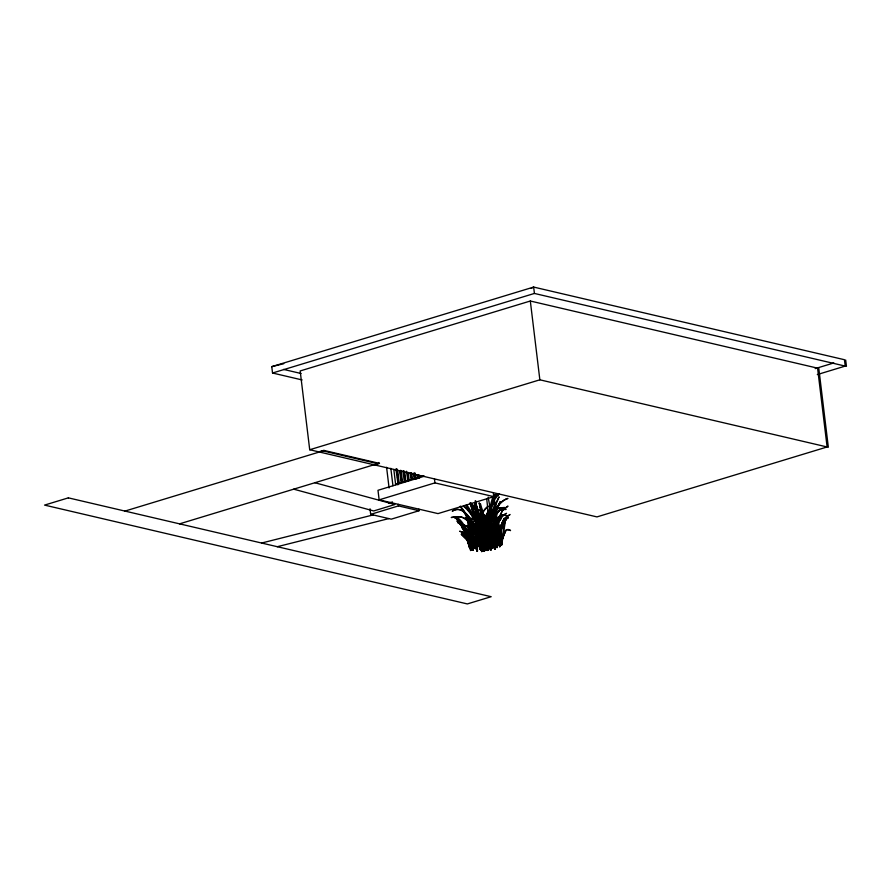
<?xml version="1.0" encoding="UTF-8"?>
<svg xmlns="http://www.w3.org/2000/svg" width="891" height="891" viewBox="0 0 891 891"><rect width="100%" height="100%" fill="white"/><g stroke="black" fill="none" stroke-linecap="round" stroke-linejoin="round"><path stroke-width="1.34" d="M480.316 533.475L480.483 545.827L475.705 521.28M470.793 523.886L471.551 538.855M476.518 540.547L477.431 551.34L477.442 537.373M489.304 521.313L488.725 531.136M488.747 543.788L488.424 550.115L485.305 543.51M497.2 541.717L496.721 547.564L494.717 536.505M460.357 506.244L467.174 516.357L477.543 536.46L481.897 546.985L481.719 551.551L483.078 542.92M484.537 523.128L484.114 520.489L483.457 525.857M484.693 544.924L484.671 550.705L485.283 545.08M493.001 530.68L494.282 509.207L491.91 517.949L491.264 527.661M481.864 546.473L481.842 551.562L482.22 546.929M491.008 526.737L491.075 524.131M491.264 530.802L491.32 544.746L488.624 530.178M480.739 544.724L480.472 549.758L479.57 537.785M488.546 539.779L488.079 548.533L487.811 540.503M477.008 537.618L477.331 551.317L477.275 539.155M497.245 539.2L497.39 535.291M484.259 543.031L484.671 550.705L484.693 545.492M488.791 534.433L489.371 528.174L489.593 534.678M492.823 534.678L491.765 548.076L491.531 544.201M480.672 542.819L480.472 549.758L481.129 546.216M487.789 525.133L488.546 518.339M487.032 550.103L484.659 545.704M477.442 528.151L477.598 525.813M483.646 530.691C484.013 564.916 484.348 536.415 485.84 526.135M486.419 541.171L486.174 548.032L484.192 539.189M475.683 540.87C476.852 563.535 470.147 527.539 463.799 526.403M475.705 541.082L475.204 548.544L472.865 542.051M482.365 536.527L481.797 547.074L481.251 534.912M482.387 543.076L482.287 548.656L483.479 540.993M481.675 535.357L480.483 545.827L481.363 537.685M487.466 538.91L487.154 550.527L483.735 544.089M470.793 522.761L471.417 518.629L472.475 537.997M488.079 536.259C486.686 554.402 486.297 534.845 487.332 530.011M497.668 530.156L499.049 521.814L501.321 518.139L498.503 521.926L497.412 525.378M480.516 523.941L480.739 521.948M488.134 542.474L487.266 550.115L488.324 546.094M491.42 529.51L492.044 524.354M488.29 540.926L487.388 550.003L488.569 542.096M471.161 545.815L470.571 550.482L471.551 545.548M471.105 546.751L472.62 534.622L475.939 523.674L472.954 534.878L471.328 547.609L470.147 521.179L468.499 516.735L470.938 547.308C469.512 540.637 465.692 529.343 459.879 523.385L457.696 522.549L459.366 523.396L462.173 527.015L470.994 547.453M486.063 523.451L486.274 520.489M481.875 533.887L484.916 519.965M492.868 523.808L491.442 544.702L489.048 536.939M495.452 544L494.817 549.335L492.355 540.469M489.27 543.989L488.491 550.103L486.063 542.975M476.284 537.195L477.71 529.466M479.692 523.941L481.998 517.638L481.129 519.932M473.065 523.819L473.489 521.692L472.107 528.207L472.252 540.748M483.29 538.877L481.797 547.074L478.69 527.684M495.63 544.156L494.817 549.335L492.311 541.728M489.805 534.143L490.473 530.112M483.089 530.557L480.483 545.827L474.413 517.281M489.126 534.567L490.908 524.064M482.399 545.86L482.955 542.664L484.069 544.613M477.543 534.143L477.442 534.723L477.765 534.143M490.462 523.63C488.101 524.988 490.395 562.923 488.168 534.411M489.527 544.423L488.48 550.115L487.811 546.194M494.527 530.78L492.389 547.219L490.295 508.861L488.134 497.089M482.61 535.279L483.568 530.256M494.995 529.644L492.389 547.219L491.821 544.535M472.23 539.178L474.669 530.557L477.03 526.748M472.542 539.846L475.226 530.301L477.442 526.592M488.981 527.372L489.95 523.685M500.965 540.458L499.762 546.673L501.522 541.305M476.863 533.742L477.732 529.666M495.196 517.114L492.233 530.334L491.153 546.951L490.306 541.605M499.662 530.034L497 545.27L496.688 510.71L495.519 503.861L493.168 497.713L495.129 510.799L495.519 525.779M485.161 529.933L486.018 526.158M488.613 531.615L489.204 528.998M495.886 516.49L492.901 529.577L491.153 546.951L489.471 541.695M490.139 545.025L489.605 548.01L489.749 542.563M499.918 530.123L497.167 545.225L493.079 532.662M483.78 527.539L485.773 519.03L487.945 514.285L485.227 518.696M488.123 528.207L485.227 543.243L484.682 528.318M482.566 530.145L483.223 527.494M476.652 535.346L474.502 547.597L478.679 531.47M485.294 522.605L488.881 510.955M487.912 531.292L485.105 543.276L476.139 522.404L466.16 505.152M492.545 516.769L493.102 514.642M490.607 543.878L489.605 548.01L487.544 539.055M492.322 537.373L493.692 532.172M479.202 523.24C480.984 517.125 482.376 509.63 488.368 506.155L483.891 510.755L479.881 521.035M496.61 538.91L497.534 535.413M486.363 524.855L487.767 519.676M498.414 533.742L499.428 530.123M496.799 539.077L497.779 535.547M485.539 521.803L485.951 520.5M488.825 525.968C492.389 515.611 496.131 501.934 507.97 498.392C500.787 500.542 495.418 509.129 492.923 516.446M488.881 527.817L492.467 517.615L491.542 518.918M501.421 541.828L499.762 546.673L496.777 541.539M496.766 522.482L502.413 510.343L507.981 506.099L502.524 510.409L496.632 523.741M486.074 524.621L486.943 522.093M490.93 509.396L494.917 499.216L499.094 493.703M486.085 546.105L484.292 551.384L482.543 543.076M486.954 525.1L488.045 522.527M486.007 546.383L484.292 551.384L482.644 546.005M493.313 527.405L494.126 525.278M502.001 540.057L505.086 532.083L506.868 529.711L509.986 530.089L510.543 530.602L508.282 529.466L506.222 529.766L504.239 532.094L499.762 546.673L496.855 540.826L492.266 535.068M500.586 527.617L505.654 517.537L510.042 514.486L505.787 517.571L500.386 528.909M490.752 506.077L495.351 496.877L498.303 493.982M481.864 546.929L472.074 525.779L461.371 507.926M496.944 513.951L500.486 508.672L497.59 511.59L496.632 513.795M493.191 517.66L500.141 501.678L495.864 511.122M501.789 540.726L504.93 532.473L501.499 539.3M500.642 527.082C499.506 523.908 510.788 516.936 504.117 521.179M491.387 518.584L493.391 514.051M490.529 516.067L494.75 507.146M490.495 518.996L492.567 514.397M500.352 526.982L503.27 521.981M486.308 525.077L487.655 522.505M495.262 506.066L499.071 496.833L490.406 513.895M496.61 526.169C498.904 521.335 501.321 515.622 506.545 513.339C501.989 515.555 498.726 519.798 496.855 524.42M493.725 515.31L494.795 513.216M479.525 533.264L473.177 547.965C467.552 538.287 464.723 524.844 455.669 517.125L451.236 517.493L453.82 517.181L456.181 518.595L463.899 529.02M479.146 533.23L476.072 539.178L473.177 548.054L469.557 541.594L461.204 534.177L467.53 540.77M492.879 496.855C487.934 511.712 486.998 528.474 487.288 543.744C489.939 527.695 488.235 509.619 495.307 494.839L497.223 494.639C500.196 496.588 493.681 492.556 493.313 496.031M488.769 533.375L489.861 531.804L489.07 532.228M480.772 519.442L483.434 515.755L481.418 518.707L481.441 521.424M495.318 540.625L490.874 549.914L488.19 542.463M496.465 538.61L497.624 536.594M495.218 540.024L490.997 549.936L489.749 544.59M496.955 520.177C498.437 516.635 502.936 513.038 506.611 515.867C502.88 512.893 498.047 516.29 496.499 520.032M482.777 523.028L484.091 521.079M485.495 520.21L486.196 519.152L484.749 520.099M491.064 518.885L491.999 517.604M500.43 526.514C508.182 514.385 494.928 543.243 498.86 544.601L498.437 536.449M495.396 510.977L497.278 509.073M497.869 511.891L501.21 509.362L506.088 509.407L500.954 509.585L497.356 512.169M493.191 516.646L494.783 515.321L492.923 516.613M495.485 510.588C495.73 506.545 515.187 507.347 498.771 508.293M469.089 532.439L468.176 533.141L469.178 532.528M493.38 516.691L494.048 516.223L493.057 516.847M531.225 288.394L533.653 287.069L844.456 359.719L845.225 366.09L817.303 374.576M483.167 520.767L486.052 519.687L488.29 520.177M482.387 520.856L484.515 520.132M302.16 379.945L272.535 373.017L271.766 366.647L533.653 287.069L534.422 293.44L845.225 366.09M272.535 373.017L534.422 293.44M530.323 301.013L300.178 370.946L309.712 449.743L596.97 516.903L827.115 446.97L817.582 368.161L530.323 301.013L539.857 379.811L827.115 446.97M309.712 449.743L539.857 379.811M318.789 451.871L323.734 450.367L379.51 463.409L374.565 464.913M124.929 511.089L324.313 450.501M179.559 523.852L378.931 463.275L378.842 462.485M397.909 484.804L396.684 483.791L423.136 475.749M404.726 472.119L405.85 481.407L404.937 481.686L404.269 481.53L402.977 470.916M408.245 480.683L409.158 480.405L408.189 472.442M424.484 476.162L377.984 490.295L379.143 499.851L437.993 513.606L493.792 496.643L493.313 492.667M415.752 479.024L419.717 477.81M379.143 499.851L434.942 482.889L493.792 496.643M815.209 368.607L833.82 362.949M388.532 503.148L392.497 501.945M370.01 508.772L370.689 514.352L398.455 505.91L419.06 510.721L418.87 509.129M419.06 510.721L391.283 519.163L370.689 514.352M483.646 546.328L486.43 545.481L488.48 545.96L485.706 546.807M261.609 543.031L373.14 514.92M277.301 546.706L388.832 518.595M271.766 366.647L283.784 363.695M418.725 477.164L418.079 474.58M411.197 479.447L410.072 472.887M407.889 480.449L406.452 471.239M401.273 482.465L399.513 470.593M396.684 483.791L397.431 483.635M397.976 483.468L395.882 468.944M500.285 533.419L501.243 533.23L500.386 533.297M464.79 532.651L463.365 532.54L461.861 533.832L462.919 532.484L464.077 532.551L465.358 534.533L469.657 547.965L467.875 540.815M485.584 519.765L488.101 520.21M283.527 369.397L301.091 373.507M323.01 450.902L377.628 463.665M314.879 482.733L394.869 504.529L373.708 510.955L293.718 489.17M477.42 509.374L480.928 510.944M477.253 509.351C483.212 511.033 485.239 517.838 487.9 522.705M474.257 519.475L470.749 518.451L475.605 520.856M418.169 477.665L417.489 477.509L417.166 474.858M409.158 480.405L408.479 480.249L407.521 472.286M405.85 481.407L405.171 481.251L403.89 470.637M468.51 530.513L465.637 528.987L468.521 530.713M479.08 519.832L480.784 521.057M478.667 519.765L480.227 520.945M463.777 505.765L467.33 508.572L474.302 518.439M474.836 531.96L477.008 533.687M470.882 502.892L474.591 506.589M482.22 512.024L487.689 520.544M463.443 506.211C475.349 515.811 478.979 531.504 484.013 545.214L484.414 520.89L485.094 517.114L487.288 512.938L485.64 517.27L484.047 545.292L478.445 527.439L474.97 519.486M470.069 502.802L475.605 509.819M477.955 526.559L472.82 522.549L478.233 528.318M478.144 513.773L481.496 518.306L483.768 523.752M463.086 525.534L459.7 522.393L456.949 521.168L460.725 523.953L464.523 528.753M477.587 530.345L474.636 527.038L477.142 530.735M471.651 530.435L467.14 526.28L462.997 524.688L468.499 526.893L476.084 535.48M463.799 529.388L461.583 527.182L463.643 529.544M460.224 506.366L463.342 509.864L471.462 523.162M460.469 506.656L467.931 516.847L476.295 533.809M469.746 531.615L471.228 533.297M469.769 531.86L471.294 533.609M466.806 504.829L474.246 516.034L481.274 530.724L481.218 529.766L485.227 543.243L483.501 528.753M460.847 522.605L457.194 518.529L453.307 517.014L456.292 516.791C466.361 523.418 468.978 537.139 473.255 547.753L469.145 542.597M481.808 534.912L465.726 517.303L472.798 523.496L481.986 534.143M492.11 535.19L495.184 539.367M488.558 532.918L489.159 533.731M473.889 533.252L476.54 536.861M472.375 541.472L477.376 551.262L473.6 542.597M473.132 535.736L475.349 538.899M473.154 536.115L475.349 539.3M496.855 522.805L499.773 542.786L490.328 509.273L494.293 519.364L499.773 542.786L496.799 529.499M477.944 538.977L479.347 541.082M465.18 529.655L472.141 541.516L475.204 548.544L471.974 542.263M465.948 535.881C457.918 528.786 466.884 535.413 466.65 537.841M490.763 536.56L497.011 547.553L496.554 543.087M478.01 530.379C472.564 522.75 464.378 503.649 452.26 511.178C463.899 503.504 471.963 523.151 477.086 530.412M475.928 539.846L481.842 551.562L475.917 540.236M489.593 536.527L490.729 538.409M478.289 538.008L479.469 539.979M466.416 530.49L468.399 533.765M477.799 533.954L479.169 536.226M482.588 535.87L487.21 543.755L482.766 535.123M488.068 544.924L490.997 549.936L488.881 544.88M476.93 510.109L479.748 515.187M478.846 533.653L480.026 535.825M470.971 538.387L472.241 540.826M493.425 540.314L497.133 547.542L496.12 536.248M480.761 544.468L477.721 538.119M480.85 517.359L483.045 521.714M482.187 545.771L484.671 550.705L482.365 545.459M481.853 546.629L484.292 551.384L482.577 546.729M478.723 514.864L479.937 517.292M478.89 515.889L480.472 519.13M482.321 540.18L486.174 548.032L483.167 540.158M473.422 526.704C474.48 525.334 486.709 561.92 481.107 544.746M486.82 534.433L484.704 529.577M485.328 529.354L486.709 532.462M488.914 539.055L491.665 544.657L489.348 538.264M484.348 537.629L488.457 548.444L482.911 529.443M488.558 511.456L488.012 510.187L488.68 513.294M480.394 516.825L476.518 505.565L477.565 512.035L480.85 521.926M485.406 541.973L488.457 548.444L487.043 539.345L485.896 548.076L481.541 536.271M481.986 543.276L482.087 544.29L477.175 531.637L471.25 521.012L476.707 530.758L482.254 544.156L480.238 529.41L480.093 516.557L481.407 508.204L482.254 544.156L481.574 530.891M471.216 542.909L469.613 539.077L470.894 542.452M485.116 527.026L487.221 532.829M490.685 511.969L494.149 523.429M492.2 532.361L497 545.27L495.574 529.432M471.35 546.395L472.831 550.304L472.141 545.236M477.944 537.44L482.287 548.656L481.051 533.798M491.141 544L492.389 547.219L491.275 541.995M479.369 530.568L480.672 533.987M498.682 533.609L501.588 544.969L497.835 522.661C501.433 529.41 501.744 537.262 501.833 544.735L503.66 526.982L505.698 518.896L501.722 544.924L498.392 533.453M481.897 522.148L483.713 526.993M485.072 530.624L486.931 535.691M488.313 539.489L491.153 546.951L489.471 540.391M471.495 546.239L472.831 550.304L472.353 543.443M490.629 512.113L494.193 525.278M490.785 544.267L491.966 547.932L491.431 541.372M493.001 544.39L494.817 549.335L493.18 544.902M490.852 544.524L491.966 547.932L491.988 543.599M477.453 524.888L478.189 527.16M485.227 543.488L487.366 549.936L487.377 546.874M477.119 518.751L471.874 505.386L476.017 520.277M487.889 527.595L479.993 506.11L481.107 511.98L487.945 533.197M468.009 541.216L468.978 544.524M482.933 523.529L484.002 527.171M486.542 525.055L480.405 503.615L484.169 522.026M469.312 545.626L470.682 550.482L470.648 545.236M485.227 525.935L486.631 531.159M485.718 543.098L487.366 549.936L486.642 545.838M488.123 513.962L487.811 512.759L487.644 525.556M474.146 516.023L470.27 503.37L475.148 518.718M481.541 524.12L482.655 528.463M468.777 542.574L469.334 544.724M469.613 545.804L470.76 550.471L468.042 528.742L468.154 521.28L469.668 534.299M475.215 500.775L480.394 528.486M491.019 519.843L495.719 542.686C494.783 539.512 493.291 523.451 493.915 516.657L495.463 530.368L495.619 543.176C498.292 534.388 499.862 522.683 508.471 517.582C499.584 522.505 497.824 534.188 495.585 543.154L490.317 520.077M484.203 520.032L479.124 502.814L483.824 522.649M496.521 535.402L498.67 544.78L496.933 535.736M485.628 533.264L486.753 538.131M486.152 532.684L486.709 535.235M480.572 542.129L478.289 530.602M477.309 525.579L477.799 528.085M488.413 539.946L489.605 548.01L488.78 541.405M474.658 503.604L477.977 523.908M486.675 498.581L488.725 517.103M476.551 520.678L474.858 503.482M494.282 533.052L493.837 522.995L494.873 509.574L495.196 523.095M845.682 360.009L846.45 366.379M818.807 368.451L828.34 447.249M434.463 478.913L434.942 482.889M418.759 474.736L419.071 477.387M415.128 473.088C416.442 480.572 414.705 479.558 414.449 472.932M414.382 474.691C415.429 482.922 413.413 476.629 413.547 473.21M411.664 472.765C413.079 481.986 411.553 481.051 410.985 472.609M410.907 474.368L411.23 477.019M403.812 472.397L404.135 475.048M401.095 470.47L402.543 482.41L401.863 482.254L400.427 470.314M400.193 470.749L400.505 473.399M400.995 477.387L401.473 481.363M397.631 470.147L399.235 483.412L398.567 483.256L396.796 468.666M396.718 470.426L397.041 473.076M397.52 477.064L397.843 479.714M398.266 504.317L398.455 505.91M393.833 469.512L395.671 484.715M390.826 468.321L392.942 485.784M386.583 467.263L389.089 487.99M490.495 521.046L490.585 521.781M489.549 527.906L490.395 536.872M469.847 535.614L470.17 539.077M475.939 501.098L476.551 508.327M489.025 521.179L489.226 523.908M470.281 540.224L470.47 542.73M472.664 543.142L472.831 550.304L473.099 525.089M477.866 525.801L477.91 528.229M474.836 538.81L474.502 547.597L478.578 527.205L474.836 538.81M500.753 530.479L499.728 542.697C500.887 534.567 500.196 525.523 504.429 518.194L502.479 521.591L500.753 530.479M480.483 549.691C476.395 538.598 472.508 514.942 456.281 516.891C470.582 513.851 476.718 538.81 480.483 549.691M498.604 543.8L498.67 544.78L502.836 522.438L504.607 518.384C499.506 525.645 500.141 535.391 498.604 543.8M488.914 520.89L488.97 542.641L484.537 532.161L479.648 523.941L473.511 518.64L468.399 518.529L473.611 518.417L479.982 523.529L484.949 531.949L488.825 542.63L488.023 523.262L490.484 517.103L488.914 520.89M474.547 547.319L462.295 531.994L459.611 531.259C467.062 532.695 470.181 541.995 474.547 547.319M469.735 547.609L468.566 541.884L465.637 534.533L469.657 547.965L471.595 542.842L475.749 535.925L469.702 547.575M68.362 497.857L44.55 505.097L467.352 603.931L491.164 596.703L68.362 497.857M465.859 534.823L465.113 534.622L465.848 534.901"/></g></svg>
